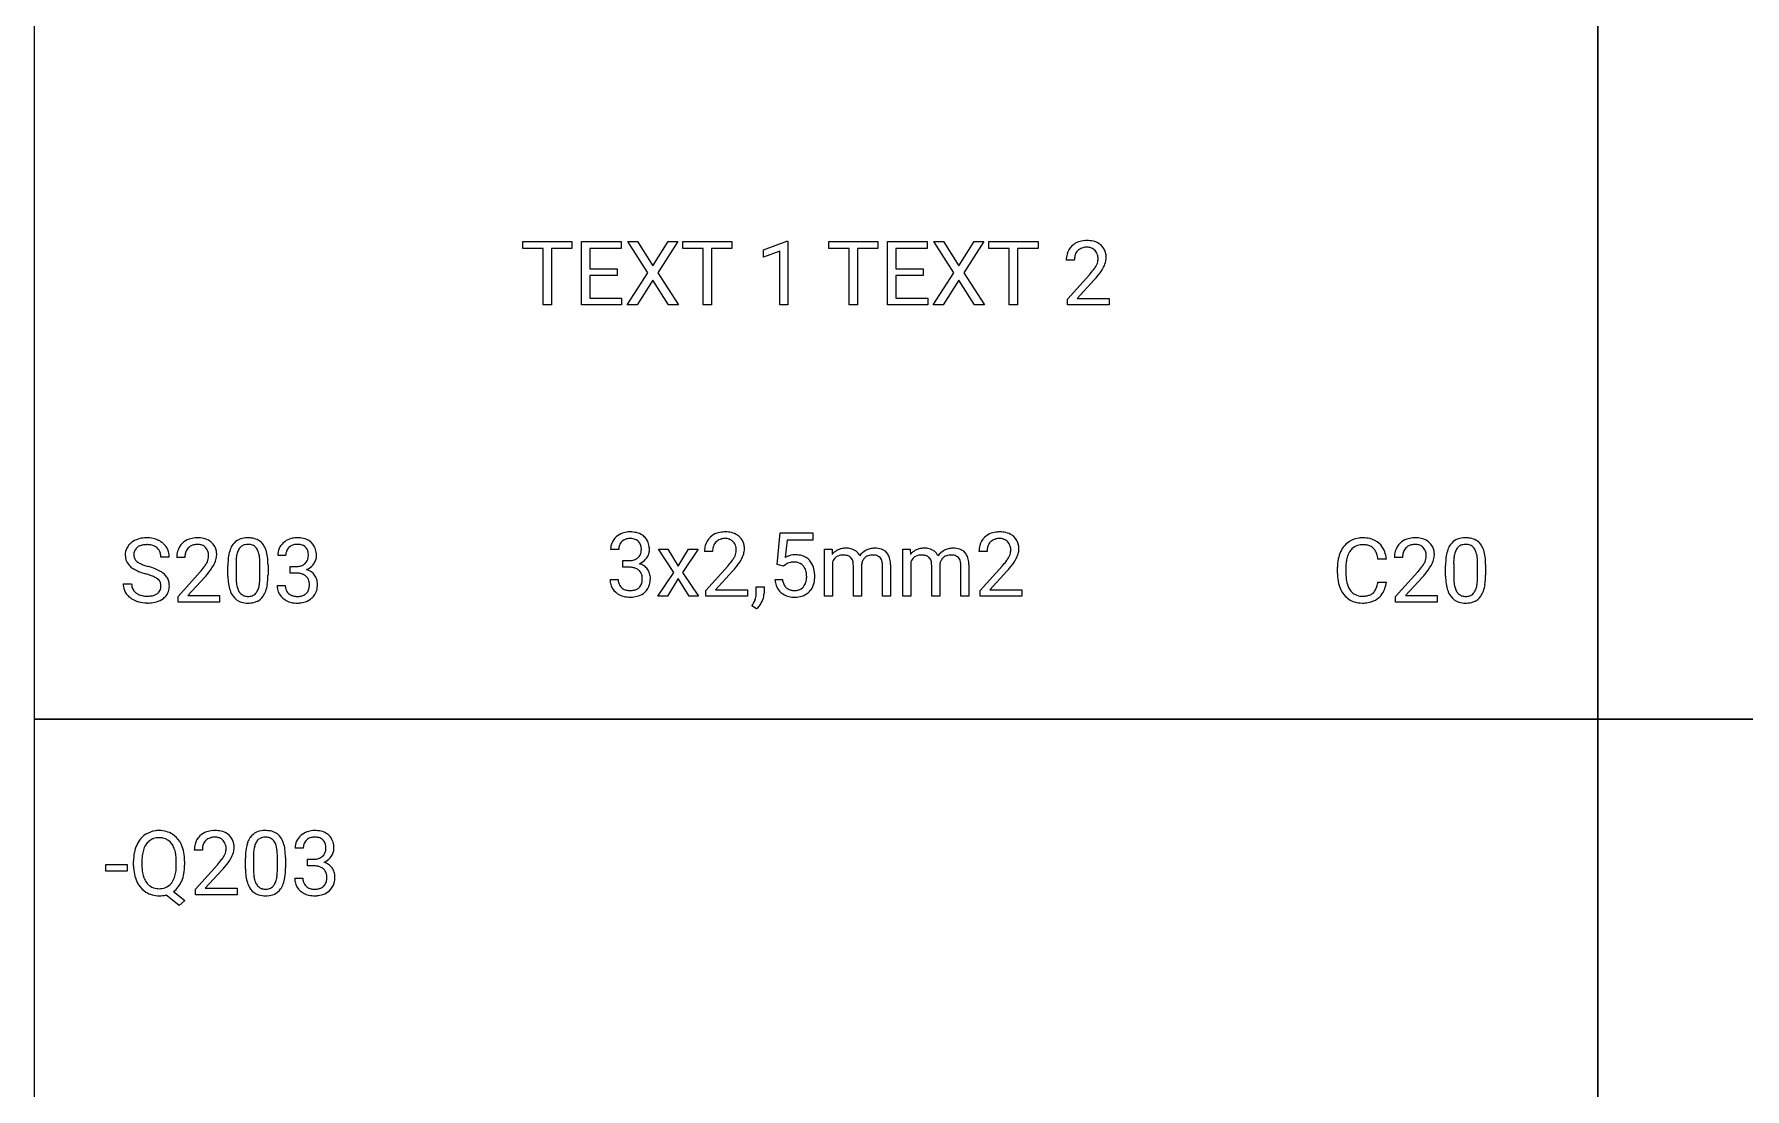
# Model space of a CAD drawing. Header units: metres. Extents: x 0 to 1062, y -1350 to 150.
# Drawn here: x 0 to 287.2, y -212.1 to -34.9 of the extents above; entities that cross this region are included whole.
import ezdxf

# ---------------------------------------------------------------- set-up
doc = ezdxf.new("R2010")
doc.units = ezdxf.units.M

msp = doc.modelspace()

# ---------------------------------------------------------------- linework, layer by layer
for p, q in [((0, 0), (0, -150)), ((262.5, -150), (262.5, 0)), ((262.5, 0), (262.5, -150)), ((82.03, -70.9), (82.03, -69.74)), ((82.03, -69.74), (90.27, -69.74)), ((85.45, -70.9), (82.03, -70.9)), ((85.45, -80.41), (85.45, -70.9)), ((90.27, -70.9), (86.85, -70.9)), ((86.85, -70.9), (86.85, -80.41)), ((90.27, -69.74), (90.27, -70.9)), ((91.86, -80.41), (91.86, -69.74)), ((91.86, -69.74), (98.56, -69.74)), ((98.56, -70.9), (93.26, -70.9)), ((93.26, -70.9), (93.26, -74.33)), ((98.56, -69.74), (98.56, -70.9)), ((103.02, -75.03), (99.64, -69.74)), ((99.64, -69.74), (101.29, -69.74)), ((101.29, -69.74), (103.86, -73.83)), ((103.86, -73.83), (106.42, -69.74)), ((108.07, -69.74), (104.7, -75.03)), ((106.42, -69.74), (108.07, -69.74)), ((108.91, -70.9), (108.91, -69.74)), ((108.91, -69.74), (117.15, -69.74)), ((112.33, -70.9), (108.91, -70.9)), ((112.33, -80.41), (112.33, -70.9)), ((117.15, -70.9), (113.73, -70.9)), ((113.73, -70.9), (113.73, -80.41)), ((117.15, -69.74), (117.15, -70.9)), ((122.46, -71.15), (126.34, -69.69)), ((122.46, -72.38), (122.46, -71.15)), ((125.19, -71.37), (122.46, -72.38)), ((125.19, -80.41), (125.19, -71.37)), ((126.34, -69.69), (126.55, -69.69)), ((126.55, -69.69), (126.55, -80.41)), ((133.41, -70.9), (133.41, -69.74)), ((133.41, -69.74), (141.66, -69.74)), ((136.83, -70.9), (133.41, -70.9)), ((136.83, -80.41), (136.83, -70.9)), ((141.66, -70.9), (138.23, -70.9)), ((138.23, -70.9), (138.23, -80.41)), ((141.66, -69.74), (141.66, -70.9)), ((143.24, -80.41), (143.24, -69.74)), ((143.24, -69.74), (149.95, -69.74)), ((149.95, -70.9), (144.65, -70.9)), ((144.65, -70.9), (144.65, -74.33)), ((149.95, -69.74), (149.95, -70.9)), ((154.41, -75.03), (151.03, -69.74)), ((151.03, -69.74), (152.68, -69.74)), ((152.68, -69.74), (155.25, -73.83)), ((155.25, -73.83), (157.8, -69.74)), ((159.46, -69.74), (156.09, -75.03)), ((157.8, -69.74), (159.46, -69.74)), ((160.29, -70.9), (160.29, -69.74)), ((160.29, -69.74), (168.54, -69.74)), ((163.71, -70.9), (160.29, -70.9)), ((163.71, -80.41), (163.71, -70.9)), ((168.54, -70.9), (165.11, -70.9)), ((165.11, -70.9), (165.11, -80.41)), ((168.54, -69.74), (168.54, -70.9)), ((93.26, -74.33), (97.88, -74.33)), ((97.88, -74.33), (97.88, -75.48)), ((144.65, -74.33), (149.27, -74.33)), ((149.27, -74.33), (149.27, -75.48)), ((174.64, -72.88), (173.28, -72.88)), ((97.88, -75.48), (93.26, -75.48)), ((93.26, -75.48), (93.26, -79.26)), ((99.56, -80.41), (103.02, -75.03)), ((103.86, -76.25), (101.22, -80.41)), ((106.48, -80.41), (103.86, -76.25)), ((104.7, -75.03), (108.15, -80.41)), ((149.27, -75.48), (144.65, -75.48)), ((144.65, -75.48), (144.65, -79.26)), ((150.95, -80.41), (154.41, -75.03)), ((155.25, -76.25), (152.61, -80.41)), ((157.87, -80.41), (155.25, -76.25)), ((156.09, -75.03), (159.54, -80.41)), ((173.49, -79.43), (177.18, -75.33)), ((177.97, -76.2), (175.12, -79.3)), ((86.85, -80.41), (85.45, -80.41)), ((98.63, -80.41), (91.86, -80.41)), ((93.26, -79.26), (98.63, -79.26)), ((98.63, -79.26), (98.63, -80.41)), ((101.22, -80.41), (99.56, -80.41)), ((108.15, -80.41), (106.48, -80.41)), ((113.73, -80.41), (112.33, -80.41)), ((126.55, -80.41), (125.19, -80.41)), ((138.23, -80.41), (136.83, -80.41)), ((150.02, -80.41), (143.24, -80.41)), ((144.65, -79.26), (150.02, -79.26)), ((150.02, -79.26), (150.02, -80.41)), ((152.61, -80.41), (150.95, -80.41)), ((159.54, -80.41), (157.87, -80.41)), ((165.11, -80.41), (163.71, -80.41)), ((173.49, -80.41), (173.49, -79.43)), ((180.47, -80.41), (173.49, -80.41)), ((175.12, -79.3), (180.47, -79.3)), ((180.47, -79.3), (180.47, -80.41)), ((124.73, -124), (125.27, -118.68)), ((125.27, -118.68), (130.74, -118.68)), ((126.42, -119.93), (126.1, -122.84)), ((130.74, -119.93), (126.42, -119.93)), ((130.74, -118.68), (130.74, -119.93)), ((22.67, -122.75), (21.26, -122.75)), ((25.3, -122.81), (23.94, -122.81)), ((42.24, -122.47), (40.89, -122.47)), ((98.14, -121.48), (96.78, -121.48)), ((98.85, -123.35), (99.87, -123.35)), ((98.85, -124.46), (98.85, -123.35)), ((107.4, -125.34), (104.8, -121.42)), ((104.8, -121.42), (106.37, -121.42)), ((106.37, -121.42), (108.11, -124.31)), ((108.11, -124.31), (109.86, -121.42)), ((111.45, -121.42), (108.85, -125.34)), ((109.86, -121.42), (111.45, -121.42)), ((113.89, -121.82), (112.54, -121.82)), ((132.66, -129.34), (132.66, -121.42)), ((132.66, -121.42), (133.95, -121.42)), ((133.95, -121.42), (133.98, -122.3)), ((145.81, -129.34), (145.81, -121.42)), ((145.81, -121.42), (147.09, -121.42)), ((147.09, -121.42), (147.13, -122.3)), ((159.98, -121.82), (158.62, -121.82)), ((227.02, -123.1), (225.6, -123.1)), ((229.73, -122.81), (228.38, -122.81)), ((24.15, -129.36), (27.84, -125.26)), ((28.64, -126.13), (25.78, -129.23)), ((32.52, -125.97), (32.52, -124.16)), ((33.88, -123.83), (33.88, -126)), ((37.9, -126.15), (37.9, -123.93)), ((39.26, -124.03), (39.26, -125.78)), ((42.96, -124.34), (43.98, -124.34)), ((42.96, -125.45), (42.96, -124.34)), ((43.98, -125.45), (42.96, -125.45)), ((99.87, -124.46), (98.85, -124.46)), ((104.72, -129.34), (107.4, -125.34)), ((108.85, -125.34), (111.53, -129.34)), ((112.74, -128.37), (116.43, -124.27)), ((117.23, -125.14), (114.38, -128.24)), ((125.82, -124.27), (124.73, -124)), ((126.17, -123.98), (125.82, -124.27)), ((134.02, -123.56), (134.02, -129.34)), ((137.53, -129.34), (137.53, -124.15)), ((138.9, -124.08), (138.9, -129.34)), ((142.42, -129.34), (142.42, -124.11)), ((143.77, -124.03), (143.77, -129.34)), ((147.17, -123.56), (147.17, -129.34)), ((150.68, -129.34), (150.68, -124.15)), ((152.04, -124.08), (152.04, -129.34)), ((155.57, -129.34), (155.57, -124.11)), ((156.92, -124.03), (156.92, -129.34)), ((158.83, -128.37), (162.52, -124.27)), ((163.32, -125.14), (160.46, -128.24)), ((218.81, -125.5), (218.81, -124.47)), ((220.22, -124.51), (220.22, -125.54)), ((228.58, -129.36), (232.28, -125.26)), ((233.07, -126.13), (230.22, -129.23)), ((236.96, -125.97), (236.96, -124.16)), ((238.32, -123.83), (238.32, -126)), ((242.34, -126.15), (242.34, -123.93)), ((243.69, -124.03), (243.69, -125.78)), ((14.95, -127.24), (16.36, -127.24)), ((25.78, -129.23), (31.13, -129.23)), ((31.13, -129.23), (31.13, -130.33)), ((40.79, -127.52), (42.16, -127.52)), ((96.69, -126.53), (98.05, -126.53)), ((108.13, -126.38), (106.3, -129.34)), ((109.96, -129.34), (108.13, -126.38)), ((112.74, -129.34), (112.74, -128.37)), ((114.38, -128.24), (119.73, -128.24)), ((119.73, -128.24), (119.73, -129.34)), ((121.21, -128.96), (121.21, -127.74)), ((121.21, -127.74), (122.53, -127.74)), ((122.53, -127.74), (122.53, -128.8)), ((124.35, -126.54), (125.63, -126.54)), ((158.83, -129.34), (158.83, -128.37)), ((160.46, -128.24), (165.81, -128.24)), ((165.81, -128.24), (165.81, -129.34)), ((225.6, -126.95), (227.02, -126.95)), ((230.22, -129.23), (235.57, -129.23)), ((235.57, -129.23), (235.57, -130.33)), ((24.15, -130.33), (24.15, -129.36)), ((31.13, -130.33), (24.15, -130.33)), ((106.3, -129.34), (104.72, -129.34)), ((111.53, -129.34), (109.96, -129.34)), ((119.73, -129.34), (112.74, -129.34)), ((121.26, -131.47), (120.49, -130.94)), ((134.02, -129.34), (132.66, -129.34)), ((138.9, -129.34), (137.53, -129.34)), ((143.77, -129.34), (142.42, -129.34)), ((147.17, -129.34), (145.81, -129.34)), ((152.04, -129.34), (150.68, -129.34)), ((156.92, -129.34), (155.57, -129.34)), ((165.81, -129.34), (158.83, -129.34)), ((228.58, -130.33), (228.58, -129.36)), ((235.57, -130.33), (228.58, -130.33)), ((0, -150), (262.5, -150)), ((262.5, -150), (0, -150)), ((0, -150), (0, -300)), ((262.5, -300), (262.5, -150)), ((262.5, -150), (662.5, -150)), ((662.5, -150), (262.5, -150)), ((262.5, -150), (262.5, -300)), ((28.23, -171.98), (26.87, -171.98)), ((45.18, -171.64), (43.82, -171.64)), ((12.01, -175.53), (12.01, -174.42)), ((12.01, -174.42), (15.59, -174.42)), ((15.59, -174.42), (15.59, -175.53)), ((16.68, -174.61), (16.68, -173.84)), ((18.08, -173.73), (18.08, -174.52)), ((23.86, -174.62), (23.86, -173.83)), ((25.26, -173.84), (25.26, -174.52)), ((27.08, -178.53), (30.77, -174.43)), ((35.46, -175.14), (35.46, -173.33)), ((36.81, -173), (36.81, -175.17)), ((40.83, -175.32), (40.83, -173.1)), ((42.19, -173.2), (42.19, -174.96)), ((45.89, -173.51), (46.91, -173.51)), ((45.89, -174.62), (45.89, -173.51)), ((46.91, -174.62), (45.89, -174.62)), ((15.59, -175.53), (12.01, -175.53)), ((31.57, -175.3), (28.71, -178.4)), ((43.73, -176.69), (45.09, -176.69)), ((24.34, -181.31), (22.09, -179.52)), ((23.39, -178.93), (25.3, -180.42)), ((25.3, -180.42), (24.34, -181.31)), ((27.08, -179.5), (27.08, -178.53)), ((34.07, -179.5), (27.08, -179.5)), ((28.71, -178.4), (34.07, -178.4)), ((34.07, -178.4), (34.07, -179.5))]:
    msp.add_line(p, q)
for centre, radius, start, end in [((176.26, -72.65), 2.96, 133.4629, 164.4994), ((176.36, -72.73), 3.09, 109.3993, 133.7311), ((176.52, -72.56), 1.84, 135.9423, 161.1924), ((176.45, -72.5), 1.75, 127.5802, 135.7627), ((176.64, -73.56), 3.96, 93.838, 109.2571), ((176.52, -72.62), 1.88, 103.7449, 127.1517), ((176.74, -73.51), 2.8, 89.4583, 103.8184), ((176.76, -74.76), 5.16, 89.9476, 94.2489), ((176.8, -74.11), 4.52, 77.3427, 90.4709), ((176.77, -73.17), 2.47, 85.2826, 90.0571), ((176.83, -72.64), 1.93, 68.7646, 85.6884), ((176.92, -72.36), 1.63, 43.1432, 68.4156), ((177.13, -72.67), 3.04, 56.0713, 77.4694), ((176.82, -72.47), 1.78, 14.3635, 43.5045), ((177.3, -72.39), 2.71, 47.9297, 55.6151), ((177.43, -72.27), 2.53, 9.7854, 48.2551), ((177.04, -72.85), 3.76, 164.6898, 180.4794), ((177.2, -72.8), 2.56, 161.2165, 176.3918), ((178.09, -72.88), 3.46, 175.9224, 180.0552), ((166.9, -66.17), 13.77, -41.6897, -37.1461), ((172.94, -70.75), 6.19, -37.1463, -31.3391), ((175.17, -72.13), 3.56, -30.9941, -28.2007), ((176.04, -72.58), 2.58, -28.5611, -7.5167), ((171.35, -69.63), 9.31, -40.6727, -30.0526), ((176.32, -72.6), 2.3, -0.4249, 14.3017), ((176.17, -72.61), 2.45, -7.2295, 0.0186), ((175.21, -71.87), 4.86, -29.9823, -16.869), ((177.03, -72.42), 2.95, -16.7689, -0.5227), ((176.6, -72.44), 3.38, -0.2347, 10.2587), ((167.16, -66.21), 14.72, -42.7398, -40.1353), ((17.9, -122.44), 2.63, 134.4983, 153.9113), ((18.34, -122.86), 3.24, 129.2258, 134.8483), ((18.46, -123.01), 3.44, 107.0797, 129.0888), ((18.79, -124.09), 4.56, 93.4374, 107.0831), ((18.9, -125.4), 5.88, 89.9563, 93.7926), ((18.93, -124.42), 4.9, 78.0399, 90.2891), ((19.12, -123.51), 3.97, 63.8577, 77.9436), ((19.34, -123.08), 3.49, 48.953, 64.0482), ((19.61, -122.75), 3.06, 32.2818, 48.739), ((26.92, -122.58), 2.96, 133.4629, 164.4994), ((27.02, -122.66), 3.09, 109.3993, 133.7311), ((27.3, -123.49), 3.96, 93.838, 109.2571), ((27.42, -124.69), 5.16, 89.9476, 94.2489), ((27.46, -124.04), 4.52, 77.3427, 90.4709), ((27.79, -122.6), 3.04, 56.0713, 77.4694), ((27.96, -122.31), 2.71, 47.9297, 55.6151), ((28.09, -122.19), 2.53, 9.7854, 48.2551), ((35.41, -122.12), 2.53, 113.9045, 144.8711), ((35.72, -122.89), 3.36, 94.2783, 113.4357), ((35.88, -124.3), 4.78, 89.919, 94.9543), ((35.91, -123.95), 4.43, 79.8808, 90.3219), ((36.19, -122.52), 2.97, 59.7342, 80.2344), ((36.4, -122.1), 2.51, 36.1874, 59.1551), ((43.66, -122.44), 2.78, 131.5241, 155.8625), ((43.9, -122.66), 3.1, 109.4923, 132.2591), ((44.08, -123.19), 3.67, 94.0186, 109.2749), ((44.17, -124.08), 4.56, 89.9538, 94.3439), ((44.21, -124.03), 4.51, 77.1833, 90.4936), ((44.55, -122.55), 2.99, 55.4019, 77.3239), ((44.73, -122.26), 2.65, 47.0236, 54.9155), ((44.81, -122.18), 2.53, 20.8442, 47.0924), ((99.63, -121.44), 2.85, 156.7254, 180.6895), ((99.55, -121.46), 2.78, 131.5241, 155.8625), ((99.8, -121.67), 3.1, 109.4923, 132.2591), ((99.78, -121.32), 1.62, 133.5328, 158.5491), ((99.86, -121.41), 1.74, 103.4748, 133.5694), ((99.97, -122.2), 3.67, 94.0186, 109.2749), ((100.04, -122.13), 2.49, 89.5225, 103.6892), ((100.06, -123.09), 4.56, 89.9538, 94.3439), ((100.1, -123.05), 4.51, 77.1833, 90.4936), ((100.07, -122.94), 3.29, 84.9801, 90.1027), ((100.21, -121.73), 2.07, 64.9824, 85.9768), ((100.48, -121.1), 1.39, 16.7478, 64.0965), ((100.45, -121.56), 2.99, 55.4019, 77.3239), ((100.62, -121.27), 2.65, 47.0236, 54.9155), ((100.7, -121.19), 2.53, 20.8442, 47.0924), ((100.02, -121.43), 3.26, 4.0223, 20.6137), ((115.52, -121.59), 2.96, 133.4629, 164.4994), ((115.62, -121.67), 3.09, 109.3993, 133.7311), ((115.78, -121.5), 1.84, 135.9423, 161.1924), ((115.7, -121.44), 1.75, 127.5802, 135.7627), ((115.9, -122.5), 3.96, 93.838, 109.2571), ((115.78, -121.56), 1.88, 103.7449, 127.1517), ((116, -122.44), 2.8, 89.4583, 103.8184), ((116.02, -123.7), 5.16, 89.9476, 94.2489), ((116.06, -123.05), 4.52, 77.3427, 90.4709), ((116.03, -122.11), 2.47, 85.2826, 90.0571), ((116.08, -121.57), 1.93, 68.7646, 85.6884), ((116.18, -121.3), 1.63, 43.1432, 68.4156), ((116.39, -121.61), 3.04, 56.0713, 77.4694), ((116.08, -121.41), 1.78, 14.3635, 43.5045), ((116.56, -121.32), 2.71, 47.9297, 55.6151), ((116.69, -121.2), 2.53, 9.7854, 48.2551), ((161.6, -121.59), 2.96, 133.4629, 164.4994), ((161.7, -121.67), 3.09, 109.3993, 133.7311), ((161.86, -121.5), 1.84, 135.9423, 161.1924), ((161.79, -121.44), 1.75, 127.5802, 135.7627), ((161.98, -122.5), 3.96, 93.838, 109.2571), ((161.86, -121.56), 1.88, 103.7449, 127.1517), ((162.08, -122.44), 2.8, 89.4583, 103.8184), ((162.1, -123.7), 5.16, 89.9476, 94.2489), ((162.14, -123.05), 4.52, 77.3427, 90.4709), ((162.11, -122.11), 2.47, 85.2826, 90.0571), ((162.17, -121.57), 1.93, 68.7646, 85.6884), ((162.27, -121.3), 1.63, 43.1432, 68.4156), ((162.47, -121.61), 3.04, 56.0713, 77.4694), ((162.16, -121.41), 1.78, 14.3635, 43.5045), ((162.64, -121.32), 2.71, 47.9297, 55.6151), ((162.77, -121.2), 2.53, 9.7854, 48.2551), ((222.83, -123.33), 3.77, 121.7667, 139.0646), ((222.94, -123.54), 4.01, 96.6493, 121.5873), ((223.09, -124.52), 4.99, 89.9018, 97.0512), ((223.14, -124.46), 4.93, 76.6395, 90.4587), ((223.5, -123.01), 3.44, 47.4839, 76.8845), ((223.45, -123.03), 3.49, 24.154, 47.158), ((231.36, -122.58), 2.96, 133.4629, 164.4994), ((231.46, -122.66), 3.09, 109.3993, 133.7311), ((231.74, -123.49), 3.96, 93.838, 109.2571), ((231.86, -124.69), 5.16, 89.9476, 94.2489), ((231.9, -124.04), 4.52, 77.3427, 90.4709), ((232.23, -122.6), 3.04, 56.0713, 77.4694), ((232.4, -122.31), 2.71, 47.9297, 55.6151), ((232.53, -122.19), 2.53, 9.7854, 48.2551), ((239.84, -122.12), 2.53, 113.9045, 144.8711), ((240.16, -122.89), 3.36, 94.2783, 113.4357), ((240.32, -124.3), 4.78, 89.919, 94.9543), ((240.35, -123.95), 4.43, 79.8808, 90.3219), ((240.62, -122.52), 2.97, 59.7342, 80.2344), ((240.84, -122.1), 2.51, 36.1874, 59.1551), ((17.89, -122.4), 2.61, 154.6149, 180.7042), ((17.8, -122.46), 2.51, 179.3743, 203.3637), ((17.8, -122.41), 2.54, -155.7992, -131.9621), ((18.65, -122.4), 1.95, 168.9033, 180.2772), ((18.02, -122.42), 1.32, 179.3637, 220.2148), ((18.18, -122.3), 1.46, 127.4939, 169.2564), ((18.35, -122.16), 1.74, -140.1148, -128.9012), ((18.42, -122.59), 1.85, 113.1895, 127.9561), ((18.65, -123.13), 2.43, 100.8318, 113.111), ((18.88, -124.38), 3.7, 89.5629, 100.7169), ((18.91, -124.85), 4.18, 86.3129, 90.0517), ((19.01, -123.71), 3.03, 72.8628, 86.7842), ((19.32, -122.73), 2, 48.5279, 73.0391), ((19.46, -122.56), 1.78, 15.3825, 48.2092), ((18.83, -122.73), 2.43, -0.5529, 15.3362), ((19.68, -122.73), 3, -0.3493, 32.613), ((27.7, -122.78), 3.76, 164.6898, 180.4794), ((27.86, -122.72), 2.56, 161.2165, 176.3918), ((28.75, -122.81), 3.46, 175.9224, 180.0552), ((27.18, -122.49), 1.84, 135.9423, 161.1924), ((27.11, -122.43), 1.75, 127.5802, 135.7627), ((27.18, -122.55), 1.88, 103.7449, 127.1517), ((27.4, -123.43), 2.8, 89.4583, 103.8184), ((27.43, -123.1), 2.47, 85.2826, 90.0571), ((27.49, -122.56), 1.93, 68.7646, 85.6884), ((27.59, -122.28), 1.63, 43.1432, 68.4156), ((27.48, -122.4), 1.78, 14.3635, 43.5045), ((26.7, -122.51), 2.58, -28.5611, -7.5167), ((26.98, -122.52), 2.3, -0.4249, 14.3017), ((26.83, -122.54), 2.45, -7.2295, 0.0186), ((25.87, -121.79), 4.86, -29.9823, -16.869), ((27.69, -122.35), 2.95, -16.7689, -0.5227), ((27.26, -122.36), 3.38, -0.2347, 10.2587), ((42.62, -124.08), 10.1, 171.3605, 180.4314), ((38.31, -123.43), 5.73, 160.3049, 171.3303), ((36.23, -122.68), 3.53, 145.1146, 160.3691), ((42.67, -123.87), 8.79, 173.626, 179.7295), ((39.05, -123.46), 5.15, 165.0175, 173.7342), ((36.77, -122.82), 2.78, 149.6234, 165.4259), ((35.74, -122.23), 1.59, 125.8471, 149.3151), ((35.73, -122.25), 1.6, 101.6851, 125.0627), ((35.87, -122.91), 2.28, 89.6223, 101.9167), ((35.89, -123.16), 2.52, 84.3403, 90.0926), ((35.98, -122.45), 1.81, 63.4356, 85.0199), ((36.07, -122.22), 1.57, 30.7009, 62.4934), ((35.23, -122.72), 2.54, 16.4173, 30.7965), ((33.16, -123.35), 4.71, 7.0754, 16.6026), ((28.99, -123.87), 8.91, -0.3813, 7.0913), ((35.53, -122.69), 3.56, 17.6061, 35.6109), ((33.08, -123.51), 6.14, 7.5233, 17.9382), ((28.97, -124.07), 10.28, 0.2523, 7.6309), ((43.74, -122.43), 2.85, 156.7254, 180.6895), ((44.68, -122.46), 2.43, 175.3005, 180.056), ((44.16, -122.41), 1.91, 158.8914, 175.6954), ((43.89, -122.31), 1.62, 133.5328, 158.5491), ((43.97, -122.4), 1.74, 103.4748, 133.5694), ((44.15, -123.12), 2.49, 89.5225, 103.6892), ((44.18, -123.93), 3.29, 84.9801, 90.1027), ((44.32, -122.71), 2.07, 64.9824, 85.9768), ((44.59, -122.09), 1.39, 16.7478, 64.0965), ((44.43, -122.64), 1.6, -48.425, -9.5404), ((43.43, -122.46), 2.61, -1.0476, 17.2451), ((43.84, -122.52), 2.19, -10.1534, 0.2425), ((44.78, -122.37), 2.64, -35.1102, -18.9028), ((44.12, -122.42), 3.26, 4.0223, 20.6137), ((45.25, -122.54), 2.15, -18.6386, -0.0375), ((43.05, -122.53), 4.35, -0.0603, 4.499), ((100.57, -121.47), 2.43, 175.3005, 180.056), ((100.05, -121.42), 1.91, 158.8914, 175.6954), ((99.85, -120.31), 3.04, -89.5828, -76.9872), ((100.09, -121.32), 2, -77.1573, -56.3541), ((100.23, -121.55), 1.73, -55.8505, -48.2326), ((100.32, -121.65), 1.6, -48.425, -9.5404), ((99.33, -121.47), 2.61, -1.0476, 17.2451), ((99.74, -121.53), 2.19, -10.1534, 0.2425), ((100.65, -121.39), 2.65, -60.0327, -34.5866), ((100.68, -121.38), 2.64, -35.1102, -18.9028), ((101.14, -121.55), 2.15, -18.6386, -0.0375), ((98.94, -121.55), 4.35, -0.0603, 4.499), ((116.3, -121.79), 3.76, 164.6898, 180.4794), ((117.35, -121.82), 3.46, 175.9224, 180.0552), ((116.46, -121.73), 2.56, 161.2165, 176.3918), ((106.15, -115.11), 13.77, -41.6897, -37.1461), ((112.19, -119.69), 6.19, -37.1463, -31.3391), ((114.43, -121.07), 3.56, -30.9941, -28.2007), ((115.3, -121.52), 2.58, -28.5611, -7.5167), ((110.61, -118.57), 9.31, -40.6727, -30.0526), ((115.58, -121.53), 2.3, -0.4249, 14.3017), ((115.43, -121.55), 2.45, -7.2295, 0.0186), ((114.47, -120.8), 4.86, -29.9823, -16.869), ((116.29, -121.36), 2.95, -16.7689, -0.5227), ((115.86, -121.38), 3.38, -0.2347, 10.2587), ((127.78, -125.7), 3.32, 96.5934, 120.3494), ((127.87, -126.37), 3.99, 89.9156, 96.8935), ((127.91, -125.95), 3.57, 74.1679, 90.5368), ((128.13, -125.16), 2.75, 41.3103, 73.9507), ((127.81, -125.44), 3.17, 17.7378, 41.4122), ((136.13, -124.09), 2.8, 100.3147, 140.1566), ((136, -124.4), 2.15, 145.15, 156.9011), ((135.61, -124.13), 1.68, 103.2507, 145.2633), ((135.82, -124.92), 2.5, 89.4977, 103.6889), ((136.32, -124.97), 3.7, 89.7492, 100.6868), ((135.88, -124.77), 2.35, 73.6234, 90.9303), ((136.36, -124.71), 3.44, 77.6386, 90.4719), ((136.15, -123.82), 1.36, 48.5718, 73.4638), ((136.15, -123.78), 1.34, 16.9411, 47.2709), ((136.64, -123.51), 2.2, 52.0491, 78.0346), ((135.09, -124.11), 2.44, -1.0348, 16.955), ((136.65, -123.43), 2.14, 24.4324, 50.9273), ((141.06, -124.26), 3, 118.576, 145.1954), ((140.88, -124.24), 1.98, 154.8037, 169.9564), ((140.6, -124.12), 1.68, 132.0197, 154.5908), ((140.61, -124.12), 1.69, 104.1018, 132.2478), ((140.92, -123.97), 2.68, 102.9387, 118.8207), ((140.71, -124.55), 2.13, 89.609, 104.0282), ((141.1, -124.8), 3.52, 89.6091, 102.8285), ((140.75, -125.45), 3.03, 80.5344, 90.4335), ((141.19, -124.72), 3.45, 71.7698, 91.0655), ((140.96, -124.2), 1.76, 66.4323, 80.6559), ((141.23, -123.6), 1.1, 43.25, 66.571), ((141.12, -123.68), 1.24, 25.3306, 42.396), ((140.69, -123.88), 1.71, 11.4675, 25.2189), ((141.63, -123.36), 2.02, 30.0284, 71.7493), ((141.05, -123.68), 2.68, 12.5337, 29.6219), ((139.33, -124.06), 4.44, 0.3768, 12.5853), ((149.28, -124.09), 2.8, 100.3147, 140.1566), ((149.15, -124.4), 2.15, 145.15, 156.9011), ((148.76, -124.13), 1.68, 103.2507, 145.2633), ((148.97, -124.92), 2.5, 89.4977, 103.6889), ((149.46, -124.97), 3.7, 89.7492, 100.6868), ((149.03, -124.77), 2.35, 73.6234, 90.9303), ((149.51, -124.71), 3.44, 77.6386, 90.4719), ((149.3, -123.82), 1.36, 48.5718, 73.4638), ((149.3, -123.78), 1.34, 16.9411, 47.2709), ((149.79, -123.51), 2.2, 52.0491, 78.0346), ((148.24, -124.11), 2.44, -1.0348, 16.955), ((149.79, -123.43), 2.14, 24.4324, 50.9273), ((154.21, -124.26), 3, 118.576, 145.1954), ((154.02, -124.24), 1.98, 154.8037, 169.9564), ((153.75, -124.12), 1.68, 132.0197, 154.5908), ((153.76, -124.12), 1.69, 104.1018, 132.2478), ((154.06, -123.97), 2.68, 102.9387, 118.8207), ((153.86, -124.55), 2.13, 89.609, 104.0282), ((154.25, -124.8), 3.52, 89.6091, 102.8285), ((153.9, -125.45), 3.03, 80.5344, 90.4335), ((154.33, -124.72), 3.45, 71.7698, 91.0655), ((154.11, -124.2), 1.76, 66.4323, 80.6559), ((154.37, -123.6), 1.1, 43.25, 66.571), ((154.26, -123.68), 1.24, 25.3306, 42.396), ((153.84, -123.88), 1.71, 11.4675, 25.2189), ((154.78, -123.36), 2.02, 30.0284, 71.7493), ((154.19, -123.68), 2.68, 12.5337, 29.6219), ((152.48, -124.06), 4.44, 0.3768, 12.5853), ((162.38, -121.79), 3.76, 164.6898, 180.4794), ((162.54, -121.73), 2.56, 161.2165, 176.3918), ((163.43, -121.82), 3.46, 175.9224, 180.0552), ((152.24, -115.11), 13.77, -41.6897, -37.1461), ((158.28, -119.69), 6.19, -37.1463, -31.3391), ((160.51, -121.07), 3.56, -30.9941, -28.2007), ((161.38, -121.52), 2.58, -28.5611, -7.5167), ((156.69, -118.57), 9.31, -40.6727, -30.0526), ((161.66, -121.53), 2.3, -0.4249, 14.3017), ((161.51, -121.55), 2.45, -7.2295, 0.0186), ((160.55, -120.8), 4.86, -29.9823, -16.869), ((162.37, -121.36), 2.95, -16.7689, -0.5227), ((161.94, -121.38), 3.38, -0.2347, 10.2587), ((225.82, -124.43), 7.01, 168.8306, 180.3136), ((224.18, -124.12), 5.34, 155.0047, 168.7728), ((223.24, -123.67), 4.3, 139.314, 155.1464), ((227.34, -124.47), 7.12, 171.6853, 180.2985), ((224.93, -124.12), 4.68, 160.3481, 171.7377), ((223.55, -123.62), 3.22, 142.8957, 160.4662), ((223.16, -123.34), 2.74, 134.5514, 142.5571), ((222.91, -123.08), 2.38, 108.188, 134.6933), ((223.07, -123.62), 2.94, 89.3931, 107.7585), ((223.1, -124.57), 3.89, 86.1178, 90.0533), ((223.2, -123.54), 2.85, 72.0488, 86.5864), ((223.47, -122.7), 1.97, 47.285, 72.1221), ((223.45, -122.68), 1.97, 30.7096, 46.5795), ((222.67, -123.15), 2.88, 18.3444, 30.674), ((220.87, -123.74), 4.78, 7.7032, 18.2643), ((222.56, -123.42), 4.46, 9.4399, 24.0598), ((221.32, -123.66), 5.73, 5.6881, 9.8085), ((232.14, -122.78), 3.76, 164.6898, 180.4794), ((233.19, -122.81), 3.46, 175.9224, 180.0552), ((232.3, -122.72), 2.56, 161.2165, 176.3918), ((231.62, -122.49), 1.84, 135.9423, 161.1924), ((231.54, -122.43), 1.75, 127.5802, 135.7627), ((231.62, -122.55), 1.88, 103.7449, 127.1517), ((231.84, -123.43), 2.8, 89.4583, 103.8184), ((231.87, -123.1), 2.47, 85.2826, 90.0571), ((231.93, -122.56), 1.93, 68.7646, 85.6884), ((232.02, -122.28), 1.63, 43.1432, 68.4156), ((231.92, -122.4), 1.78, 14.3635, 43.5045), ((231.14, -122.51), 2.58, -28.5611, -7.5167), ((231.42, -122.52), 2.3, -0.4249, 14.3017), ((231.27, -122.54), 2.45, -7.2295, 0.0186), ((230.31, -121.79), 4.86, -29.9823, -16.869), ((232.13, -122.35), 2.95, -16.7689, -0.5227), ((231.7, -122.36), 3.38, -0.2347, 10.2587), ((247.06, -124.08), 10.1, 171.3605, 180.4314), ((242.75, -123.43), 5.73, 160.3049, 171.3303), ((240.67, -122.68), 3.53, 145.1146, 160.3691), ((247.1, -123.87), 8.79, 173.626, 179.7295), ((243.49, -123.46), 5.15, 165.0175, 173.7342), ((241.21, -122.82), 2.78, 149.6234, 165.4259), ((240.18, -122.23), 1.59, 125.8471, 149.3151), ((240.16, -122.25), 1.6, 101.6851, 125.0627), ((240.31, -122.91), 2.28, 89.6223, 101.9167), ((240.33, -123.16), 2.52, 84.3403, 90.0926), ((240.42, -122.45), 1.81, 63.4356, 85.0199), ((240.51, -122.22), 1.57, 30.7009, 62.4934), ((239.67, -122.72), 2.54, 16.4173, 30.7965), ((237.6, -123.35), 4.71, 7.0754, 16.6026), ((233.43, -123.87), 8.91, -0.3813, 7.0913), ((239.97, -122.69), 3.56, 17.6061, 35.6109), ((237.52, -123.51), 6.14, 7.5233, 17.9382), ((233.41, -124.07), 10.28, 0.2523, 7.6309), ((18.66, -121.48), 3.81, -132.1206, -120.6714), ((19.95, -119.32), 6.32, -120.7747, -112.6121), ((19.01, -121.28), 2.84, -128.2105, -115.7328), ((21.66, -115.21), 10.77, -112.5996, -105.7365), ((20.37, -118.57), 5.87, -116.1895, -109.7889), ((21.92, -114.33), 10.38, -109.8885, -105.513), ((15.12, -138.24), 13.17, 70.3076, 74.0312), ((15.9, -136.08), 12.19, 68.7232, 74.593), ((17.22, -132.41), 6.97, 64.7273, 70.4191), ((18.95, -128.8), 2.97, 53.2108, 65.2985), ((18.11, -130.47), 6.15, 59.6526, 68.9169), ((19.3, -128.41), 3.78, 47.0674, 59.4501), ((20.04, -127.61), 2.68, 31.4338, 47.013), ((20.26, -127.45), 2.42, 14.177, 30.9944), ((17.56, -116.1), 13.77, -41.6897, -37.1461), ((23.6, -120.68), 6.19, -37.1463, -31.3391), ((17.82, -116.14), 14.72, -42.7398, -40.1353), ((25.83, -122.06), 3.56, -30.9941, -28.2007), ((22.01, -119.56), 9.31, -40.6727, -30.0526), ((42.45, -125.89), 9.93, -179.5379, -172.0299), ((42.65, -126.05), 8.77, 179.6245, 187.282), ((28.86, -126.07), 9.04, -6.5767, -0.5013), ((28.9, -125.86), 10.35, -8.5335, 0.4264), ((43.96, -121.3), 3.04, -89.5828, -76.9872), ((43.95, -129.26), 3.81, 80.1228, 89.5476), ((44.17, -128), 2.53, 67.7818, 80.1624), ((44.2, -122.31), 2, -77.1573, -56.3541), ((44.44, -127.33), 1.81, 49.2602, 67.8329), ((44.33, -122.54), 1.73, -55.8505, -48.2326), ((44.58, -127.16), 1.59, 14.7964, 48.8337), ((44.54, -122.03), 3.06, -67.545, -59.8681), ((44.84, -127.71), 2.98, 56.2745, 72.9348), ((44.76, -122.38), 2.65, -60.0327, -34.5866), ((45.16, -127.21), 2.39, 36.7001, 55.9859), ((45.21, -127.17), 2.32, 16.751, 36.6134), ((99.84, -128.27), 3.81, 80.1228, 89.5476), ((100.06, -127.01), 2.53, 67.7818, 80.1624), ((100.34, -126.35), 1.81, 49.2602, 67.8329), ((100.47, -126.17), 1.59, 14.7964, 48.8337), ((100.44, -121.04), 3.06, -67.545, -59.8681), ((100.74, -126.72), 2.98, 56.2745, 72.9348), ((99.73, -126.37), 2.37, -0.6035, 14.9827), ((101.05, -126.22), 2.39, 36.7001, 55.9859), ((101.1, -126.18), 2.32, 16.751, 36.6134), ((100.51, -126.34), 2.94, -0.5437, 16.4445), ((106.42, -115.15), 14.72, -42.7398, -40.1353), ((127.16, -125.27), 1.62, 112.8903, 127.3219), ((127.35, -125.73), 2.12, 100.7451, 112.8151), ((127.54, -126.78), 3.19, 89.5776, 100.6312), ((127.58, -126.1), 2.51, 79.6849, 90.2352), ((127.7, -125.5), 1.89, 41.5762, 80.1308), ((127.56, -125.64), 2.1, 34.5375, 41.9472), ((127.41, -125.72), 2.26, 12.9794, 34.1925), ((126.45, -126.06), 3.24, -16.3392, -3.1048), ((126.51, -125.93), 3.18, -0.4468, 13.0284), ((125.28, -125.96), 4.42, -3.5369, 0.0475), ((126.66, -125.81), 4.38, 3.47, 17.7593), ((126.2, -125.99), 4.86, -13.0447, 0.4896), ((125.23, -125.94), 5.82, -0.0495, 3.888), ((141.34, -124.34), 2.46, 169.6382, 174.0077), ((139.62, -124.09), 2.8, -0.5371, 11.3469), ((154.49, -124.34), 2.46, 169.6382, 174.0077), ((152.77, -124.09), 2.8, -0.5371, 11.3469), ((152.5, -115.15), 14.72, -42.7398, -40.1353), ((227.21, -125.5), 8.4, 179.9536, 183.7306), ((225.17, -125.68), 6.35, -176.6658, -162.9979), ((226.84, -125.59), 6.62, 179.6182, 190.0797), ((221.99, -116.1), 13.77, -41.6897, -37.1461), ((228.04, -120.68), 6.19, -37.1463, -31.3391), ((222.26, -116.14), 14.72, -42.7398, -40.1353), ((230.27, -122.06), 3.56, -30.9941, -28.2007), ((226.45, -119.56), 9.31, -40.6727, -30.0526), ((246.89, -125.89), 9.93, -179.5379, -172.0299), ((247.09, -126.05), 8.77, 179.6245, 187.282), ((233.3, -126.07), 9.04, -6.5767, -0.5013), ((233.34, -125.86), 10.35, -8.5335, 0.4264), ((18.06, -127.25), 3.12, 179.9042, 188.2506), ((17.72, -127.3), 2.77, -171.8023, -144.5837), ((18, -127.11), 3.11, -144.6855, -127.937), ((18.49, -127.26), 2.13, 179.4162, 197.6842), ((18.12, -127.37), 1.74, -161.8862, -135.7528), ((18.31, -127.18), 2.01, -135.9078, -128.0254), ((18.58, -126.82), 2.46, -127.6986, -105.7832), ((18.88, -125.77), 3.55, -105.9356, -93.1072), ((19.28, -126.69), 2.62, -79.888, -67.9565), ((19.57, -127.4), 1.85, -67.9159, -52.8879), ((19.81, -127.69), 1.48, -53.321, -26.0203), ((19.91, -127.5), 1.36, 17.3592, 52.6281), ((19.76, -127.69), 1.52, -25.25, -5.2211), ((19.51, -127.62), 1.77, -0.6321, 16.9793), ((19.36, -127.64), 1.92, -5.6341, 0.0704), ((20.28, -127.74), 2.41, -45.1485, -19.0584), ((19.94, -127.65), 2.75, -18.5069, 0.5515), ((19.64, -127.6), 3.05, -0.403, 14.0069), ((38.7, -126.42), 6.13, -172.1182, -161.7654), ((36.43, -127.19), 3.74, -162.0305, -144.7377), ((38.7, -126.56), 4.79, -172.7199, -163.1688), ((36.71, -127.17), 2.71, -163.3154, -149.3269), ((35.88, -127.66), 1.74, -149.3512, -127.0543), ((35.76, -127.79), 1.56, -126.4303, -106.4901), ((36.07, -127.83), 1.52, -70.4139, -40.6172), ((35.86, -127.64), 1.81, -40.7966, -31.9756), ((35.07, -127.2), 2.71, -31.1132, -14.8036), ((32.69, -126.52), 5.19, -15.2599, -6.4575), ((35.49, -127.29), 3.59, -34.534, -19.3947), ((33.34, -126.52), 5.87, -19.4648, -8.5613), ((44.09, -127.53), 3.3, 179.7619, 190.8396), ((43.42, -127.67), 2.61, -169.3312, -130.1365), ((44.26, -127.54), 2.11, 179.4882, 195.5731), ((43.8, -127.66), 1.63, -164.2311, -132.3002), ((43.92, -127.54), 1.8, -132.487, -108.5724), ((44.41, -127.42), 1.93, -77.0037, -62.3965), ((44.57, -127.74), 1.58, -62.2119, -45.4862), ((44.54, -127.71), 1.62, -45.1232, -18.8574), ((43.85, -127.48), 2.35, -18.8839, -3.539), ((43.83, -127.36), 2.37, -0.6035, 14.9827), ((42.95, -127.39), 3.25, -4.0548, 0.0584), ((44.82, -127.61), 2.71, -48.3599, -15.8296), ((44, -127.39), 3.56, -15.6572, 0.5353), ((44.62, -127.33), 2.94, -0.5437, 16.4445), ((99.99, -126.54), 3.3, 179.7619, 190.8396), ((99.31, -126.68), 2.61, -169.3312, -130.1365), ((99.73, -126.22), 3.23, -130.5569, -102.6389), ((100.16, -126.55), 2.11, 179.4882, 195.5731), ((99.7, -126.67), 1.63, -164.2311, -132.3002), ((99.81, -126.55), 1.8, -132.487, -108.5724), ((100, -126), 2.38, -108.5063, -93.6627), ((100.07, -125.26), 3.13, -94.0728, -89.9494), ((100.1, -125.48), 2.9, -90.5457, -77.1922), ((100.31, -126.43), 1.93, -77.0037, -62.3965), ((100.47, -126.75), 1.58, -62.2119, -45.4862), ((100.43, -126.33), 3.12, -71.1977, -48.084), ((100.43, -126.72), 1.62, -45.1232, -18.8574), ((99.74, -126.49), 2.35, -18.8839, -3.539), ((98.85, -126.4), 3.25, -4.0548, 0.0584), ((100.71, -126.62), 2.71, -48.3599, -15.8296), ((99.89, -126.4), 3.56, -15.6572, 0.5353), ((118.02, -128.87), 3.19, -20.1548, -1.7403), ((119.34, -128.79), 3.2, -20.5761, -0.2519), ((128.73, -126.15), 4.39, -174.9109, -170.4845), ((127.8, -126.33), 3.45, -170.8583, -155.2291), ((127.23, -126.58), 2.83, -155.017, -131.1714), ((127.37, -126.4), 3.05, -131.0741, -102.986), ((128.55, -126.16), 2.94, -172.7156, -160.2165), ((127.59, -126.52), 1.92, -160.4037, -139.6121), ((127.37, -126.68), 1.65, -139.0852, -131.4217), ((127.44, -126.6), 1.75, -131.2758, -108.1216), ((127.61, -126.08), 2.3, -108.0685, -93.6128), ((127.67, -125.4), 2.99, -93.9966, -89.9522), ((127.7, -126.16), 2.22, -90.5796, -73.5789), ((127.83, -126.65), 1.71, -73.275, -39.3994), ((128.11, -126.61), 2.82, -69.439, -43.1582), ((127.49, -126.37), 2.15, -39.3705, -16.1409), ((128, -126.51), 2.97, -43.1841, -35.3691), ((127.73, -126.35), 3.29, -34.9299, -12.9398), ((223.44, -126.21), 4.55, -163.0662, -140.2573), ((222.76, -126.81), 3.65, -140.6775, -107.6143), ((224.42, -126.04), 4.16, -170.1907, -152.3426), ((223.61, -126.42), 3.26, -151.7537, -144.7791), ((222.97, -126.9), 2.47, -145.3023, -124.6662), ((222.86, -127.02), 2.3, -123.9109, -96.8662), ((223.28, -126.74), 2.56, -78.7593, -65.7681), ((223.54, -127.33), 1.92, -65.6704, -49.9303), ((223.55, -127.39), 1.86, -49.001, -28.765), ((222.5, -126.8), 3.06, -29.0168, -16.9362), ((220.52, -126.19), 5.14, -17.0455, -8.4914), ((223.37, -126.89), 3.59, -41.1069, -19.7868), ((222.02, -126.4), 5.03, -19.8225, -6.2187), ((243.13, -126.42), 6.13, -172.1182, -161.7654), ((240.87, -127.19), 3.74, -162.0305, -144.7377), ((243.14, -126.56), 4.79, -172.7199, -163.1688), ((241.15, -127.17), 2.71, -163.3154, -149.3269), ((240.32, -127.66), 1.74, -149.3512, -127.0543), ((240.2, -127.79), 1.56, -126.4303, -106.4901), ((240.51, -127.83), 1.52, -70.4139, -40.6172), ((240.3, -127.64), 1.81, -40.7966, -31.9756), ((239.51, -127.2), 2.71, -31.1132, -14.8036), ((237.13, -126.52), 5.19, -15.2599, -6.4575), ((239.92, -127.29), 3.59, -34.534, -19.3947), ((237.78, -126.52), 5.87, -19.4648, -8.5613), ((18.5, -126.45), 3.93, -127.772, -113.4577), ((18.89, -125.63), 4.84, -113.867, -107.7182), ((18.95, -125.36), 5.11, -107.5102, -89.6988), ((18.98, -124.61), 4.72, -93.4903, -89.9565), ((19.01, -125.14), 4.19, -90.442, -79.9751), ((18.99, -123.67), 6.81, -90.0428, -86.571), ((19.12, -125.36), 5.11, -86.9519, -74.3305), ((19.57, -126.91), 3.5, -74.5051, -52.7919), ((19.9, -127.38), 2.92, -52.4431, -44.8333), ((35.48, -127.83), 2.59, -144.2752, -106.3989), ((35.85, -126.57), 3.91, -106.4234, -89.2619), ((35.88, -127.34), 2.03, -106.2029, -89.4379), ((35.93, -127.37), 2, -90.795, -70.9613), ((35.91, -125.8), 4.68, -90.0819, -84.9622), ((36.07, -127.16), 3.31, -85.6337, -66.2168), ((36.36, -127.88), 2.54, -65.6916, -34.7171), ((43.84, -127.21), 3.23, -130.5569, -102.6389), ((44.14, -125.93), 4.55, -102.8748, -89.5849), ((44.1, -126.98), 2.38, -108.5063, -93.6627), ((44.17, -126.25), 3.13, -94.0728, -89.9494), ((44.2, -126.47), 2.9, -90.5457, -77.1922), ((44.18, -125.48), 5, -90.0477, -85.8398), ((44.28, -126.56), 3.91, -86.2036, -71.3288), ((44.53, -127.31), 3.12, -71.1977, -48.084), ((100.04, -124.94), 4.55, -102.8748, -89.5849), ((100.07, -124.49), 5, -90.0477, -85.8398), ((100.18, -125.57), 3.91, -86.2036, -71.3288), ((117.23, -128.56), 4.04, -36.1356, -20.3888), ((119.29, -129.06), 3.11, -50.7115, -37.3395), ((118.64, -128.57), 3.92, -37.2714, -25.8294), ((118.68, -128.56), 3.89, -26.176, -20.2469), ((127.65, -125.29), 4.2, -103.1557, -89.5859), ((127.68, -124.54), 4.95, -90.0602, -85.5664), ((127.81, -125.79), 3.7, -86.0508, -69.6335), ((222.93, -126.15), 4.33, -107.0629, -89.468), ((222.97, -126.33), 3, -97.4046, -89.8797), ((223.01, -125.34), 3.99, -90.4811, -78.8824), ((222.98, -124.34), 6.14, -90.0478, -86.0809), ((223.11, -125.78), 4.69, -86.4743, -72.217), ((223.48, -126.92), 3.5, -72.2034, -49.0201), ((223.56, -127.03), 3.36, -48.8445, -41.436), ((239.92, -127.83), 2.59, -144.2752, -106.3989), ((240.29, -126.57), 3.91, -106.4234, -89.2619), ((240.32, -127.34), 2.03, -106.2029, -89.4379), ((240.37, -127.37), 2, -90.795, -70.9613), ((240.35, -125.8), 4.68, -90.0819, -84.9622), ((240.51, -127.16), 3.31, -85.6337, -66.2168), ((240.79, -127.88), 2.54, -65.6916, -34.7171), ((20.77, -172.52), 3.8, 122.6491, 140.1581), ((20.84, -172.63), 3.92, 97.141, 122.5801), ((20.96, -173.38), 4.69, 89.9057, 97.4096), ((20.99, -173.25), 4.56, 74.9772, 90.3785), ((21.16, -172.57), 3.85, 57.5271, 74.7509), ((21.15, -172.56), 3.85, 31.3472, 57.3704), ((29.96, -171.83), 3.09, 109.3993, 133.7311), ((30.24, -172.66), 3.96, 93.838, 109.2571), ((30.36, -173.86), 5.16, 89.9476, 94.2489), ((30.4, -173.21), 4.52, 77.3427, 90.4709), ((30.73, -171.77), 3.04, 56.0713, 77.4694), ((30.9, -171.49), 2.71, 47.9297, 55.6151), ((38.34, -171.29), 2.53, 113.9045, 144.8711), ((38.65, -172.06), 3.36, 94.2783, 113.4357), ((38.81, -173.47), 4.78, 89.919, 94.9543), ((38.84, -173.13), 4.43, 79.8808, 90.3219), ((39.12, -171.69), 2.97, 59.7342, 80.2344), ((39.33, -171.28), 2.51, 36.1874, 59.1551), ((46.84, -171.83), 3.1, 109.4923, 132.2591), ((47.01, -172.37), 3.67, 94.0186, 109.2749), ((47.1, -173.26), 4.56, 89.9538, 94.3439), ((47.14, -173.21), 4.51, 77.1833, 90.4936), ((47.49, -171.72), 2.99, 55.4019, 77.3239), ((47.66, -171.43), 2.65, 47.0236, 54.9155), ((22.46, -173.48), 5.75, 155.8166, 169.1085), ((21.33, -172.96), 4.51, 140.3944, 156.0034), ((22.9, -173.43), 4.78, 159.9553, 171.0502), ((21.6, -172.95), 3.41, 143.3323, 160.0447), ((21.12, -172.61), 2.82, 135.1962, 143.0669), ((20.81, -172.29), 2.37, 108.822, 135.4393), ((20.93, -172.72), 2.82, 89.4032, 108.3103), ((20.98, -173.13), 3.22, 78.5745, 90.3014), ((21.16, -172.31), 2.39, 35.4899, 78.9194), ((20.47, -172.84), 3.25, 21.4434, 35.9895), ((19.22, -173.32), 4.59, 9.8565, 21.4123), ((20.4, -173.05), 4.75, 24.1911, 31.7086), ((19.54, -173.43), 5.69, 10.6548, 24.0391), ((30.64, -171.95), 3.76, 164.6898, 180.4794), ((29.86, -171.75), 2.96, 133.4629, 164.4994), ((31.69, -171.98), 3.46, 175.9224, 180.0552), ((30.79, -171.89), 2.56, 161.2165, 176.3918), ((30.11, -171.66), 1.84, 135.9423, 161.1924), ((30.04, -171.6), 1.75, 127.5802, 135.7627), ((30.11, -171.72), 1.88, 103.7449, 127.1517), ((30.33, -172.6), 2.8, 89.4583, 103.8184), ((30.36, -172.27), 2.47, 85.2826, 90.0571), ((30.42, -171.74), 1.93, 68.7646, 85.6884), ((30.52, -171.46), 1.63, 43.1432, 68.4156), ((30.41, -171.57), 1.78, 14.3635, 43.5045), ((29.64, -171.68), 2.58, -28.5611, -7.5167), ((29.92, -171.69), 2.3, -0.4249, 14.3017), ((29.77, -171.71), 2.45, -7.2295, 0.0186), ((31.02, -171.37), 2.53, 9.7854, 48.2551), ((30.62, -171.52), 2.95, -16.7689, -0.5227), ((30.19, -171.54), 3.38, -0.2347, 10.2587), ((45.56, -173.25), 10.1, 171.3605, 180.4314), ((41.24, -172.6), 5.73, 160.3049, 171.3303), ((39.16, -171.85), 3.53, 145.1146, 160.3691), ((45.6, -173.04), 8.79, 173.626, 179.7295), ((41.99, -172.63), 5.15, 165.0175, 173.7342), ((39.7, -172), 2.78, 149.6234, 165.4259), ((38.67, -171.4), 1.59, 125.8471, 149.3151), ((38.66, -171.42), 1.6, 101.6851, 125.0627), ((38.8, -172.08), 2.28, 89.6223, 101.9167), ((38.82, -172.33), 2.52, 84.3403, 90.0926), ((38.92, -171.63), 1.81, 63.4356, 85.0199), ((39, -171.4), 1.57, 30.7009, 62.4934), ((38.17, -171.9), 2.54, 16.4173, 30.7965), ((36.09, -172.52), 4.71, 7.0754, 16.6026), ((31.92, -173.04), 8.91, -0.3813, 7.0913), ((38.46, -171.87), 3.56, 17.6061, 35.6109), ((36.01, -172.68), 6.14, 7.5233, 17.9382), ((31.9, -173.24), 10.28, 0.2523, 7.6309), ((46.67, -171.6), 2.85, 156.7254, 180.6895), ((46.59, -171.62), 2.78, 131.5241, 155.8625), ((47.61, -171.64), 2.43, 175.3005, 180.056), ((47.09, -171.58), 1.91, 158.8914, 175.6954), ((46.82, -171.49), 1.62, 133.5328, 158.5491), ((46.9, -171.57), 1.74, 103.4748, 133.5694), ((47.08, -172.29), 2.49, 89.5225, 103.6892), ((47.11, -173.1), 3.29, 84.9801, 90.1027), ((47.25, -171.89), 2.07, 64.9824, 85.9768), ((47.52, -171.26), 1.39, 16.7478, 64.0965), ((47.36, -171.81), 1.6, -48.425, -9.5404), ((46.37, -171.63), 2.61, -1.0476, 17.2451), ((46.78, -171.69), 2.19, -10.1534, 0.2425), ((47.74, -171.35), 2.53, 20.8442, 47.0924), ((47.06, -171.59), 3.26, 4.0223, 20.6137), ((48.18, -171.71), 2.15, -18.6386, -0.0375), ((45.98, -171.71), 4.35, -0.0603, 4.499), ((24.17, -173.8), 7.5, 169.1598, 180.2946), ((23.98, -174.58), 7.3, -179.7451, -168.5335), ((25.13, -173.78), 7.05, 171.0123, 179.58), ((25, -174.56), 6.91, 179.6007, 190.1326), ((16.57, -173.77), 7.29, -0.4219, 9.7739), ((16.34, -174.57), 7.52, -8.6088, -0.3922), ((17.56, -173.79), 7.7, -0.3161, 10.6209), ((17.32, -174.56), 7.94, -10.0906, 0.34), ((20.49, -165.27), 13.77, -41.6897, -37.1461), ((26.53, -169.85), 6.19, -37.1463, -31.3391), ((20.76, -165.31), 14.72, -42.7398, -40.1353), ((28.76, -171.23), 3.56, -30.9941, -28.2007), ((24.95, -168.73), 9.31, -40.6727, -30.0526), ((28.8, -170.97), 4.86, -29.9823, -16.869), ((45.38, -175.06), 9.93, -179.5379, -172.0299), ((45.58, -175.23), 8.77, 179.6245, 187.282), ((31.84, -175.03), 10.35, -8.5335, 0.4264), ((46.89, -170.48), 3.04, -89.5828, -76.9872), ((46.88, -178.43), 3.81, 80.1228, 89.5476), ((47.1, -177.17), 2.53, 67.7818, 80.1624), ((47.13, -171.48), 2, -77.1573, -56.3541), ((47.38, -176.51), 1.81, 49.2602, 67.8329), ((47.27, -171.71), 1.73, -55.8505, -48.2326), ((47.51, -176.33), 1.59, 14.7964, 48.8337), ((47.48, -171.2), 3.06, -67.545, -59.8681), ((47.78, -176.88), 2.98, 56.2745, 72.9348), ((47.69, -171.55), 2.65, -60.0327, -34.5866), ((48.09, -176.39), 2.39, 36.7001, 55.9859), ((47.72, -171.54), 2.64, -35.1102, -18.9028), ((48.14, -176.34), 2.32, 16.751, 36.6134), ((22.28, -174.92), 5.57, -168.4818, -155.0559), ((21.56, -175.24), 4.78, -154.9394, -147.5509), ((20.86, -175.71), 3.94, -147.8709, -122.5481), ((22.71, -174.96), 4.59, -169.7673, -158.2455), ((21.66, -175.38), 3.46, -158.1908, -144.263), ((20.96, -175.9), 2.59, -144.5684, -124.0857), ((20.85, -176), 2.45, -123.3461, -96.7451), ((21.17, -176.06), 2.37, -71.8237, -36.1896), ((20.45, -175.51), 3.28, -36.4866, -19.3298), ((18.92, -174.96), 4.9, -19.4826, -8.5495), ((20.58, -175.37), 4.56, -37.927, -23.3627), ((19.7, -174.99), 5.52, -23.3806, -10.0886), ((41.63, -175.59), 6.13, -172.1182, -161.7654), ((39.36, -176.36), 3.74, -162.0305, -144.7377), ((41.63, -175.73), 4.79, -172.7199, -163.1688), ((39.64, -176.34), 2.71, -163.3154, -149.3269), ((38.81, -176.83), 1.74, -149.3512, -127.0543), ((39, -177), 1.52, -70.4139, -40.6172), ((38.79, -176.81), 1.81, -40.7966, -31.9756), ((38, -176.37), 2.71, -31.1132, -14.8036), ((35.62, -175.7), 5.19, -15.2599, -6.4575), ((31.79, -175.24), 9.04, -6.5767, -0.5013), ((38.42, -176.46), 3.59, -34.534, -19.3947), ((36.27, -175.7), 5.87, -19.4648, -8.5613), ((47.03, -176.71), 3.3, 179.7619, 190.8396), ((46.35, -176.84), 2.61, -169.3312, -130.1365), ((47.2, -176.71), 2.11, 179.4882, 195.5731), ((46.74, -176.83), 1.63, -164.2311, -132.3002), ((46.85, -176.71), 1.8, -132.487, -108.5724), ((47.51, -176.91), 1.58, -62.2119, -45.4862), ((47.47, -176.88), 1.62, -45.1232, -18.8574), ((46.78, -176.65), 2.35, -18.8839, -3.539), ((46.77, -176.54), 2.37, -0.6035, 14.9827), ((45.89, -176.56), 3.25, -4.0548, 0.0584), ((47.75, -176.79), 2.71, -48.3599, -15.8296), ((46.93, -176.56), 3.56, -15.6572, 0.5353), ((47.55, -176.5), 2.94, -0.5437, 16.4445), ((20.82, -175.77), 3.86, -122.4577, -105.4207), ((20.95, -175.22), 4.43, -105.1861, -89.6502), ((20.97, -175.27), 3.19, -97.2842, -89.883), ((21.01, -175.48), 2.98, -90.6415, -72.3834), ((21, -175.08), 4.58, -90.2835, -76.2094), ((21.19, -175.82), 3.81, -54.5449, -38.1132), ((38.41, -177.01), 2.59, -144.2752, -106.3989), ((38.78, -175.74), 3.91, -106.4234, -89.2619), ((38.69, -176.96), 1.56, -126.4303, -106.4901), ((38.81, -176.52), 2.03, -106.2029, -89.4379), ((38.86, -176.55), 2, -90.795, -70.9613), ((38.84, -174.97), 4.68, -90.0819, -84.9622), ((39, -176.34), 3.31, -85.6337, -66.2168), ((39.29, -177.05), 2.54, -65.6916, -34.7171), ((46.77, -176.38), 3.23, -130.5569, -102.6389), ((47.08, -175.1), 4.55, -102.8748, -89.5849), ((47.04, -176.16), 2.38, -108.5063, -93.6627), ((47.11, -175.42), 3.13, -94.0728, -89.9494), ((47.14, -175.64), 2.9, -90.5457, -77.1922), ((47.11, -174.66), 5, -90.0477, -85.8398), ((47.22, -175.73), 3.91, -86.2036, -71.3288), ((47.35, -176.59), 1.93, -77.0037, -62.3965), ((47.47, -176.49), 3.12, -71.1977, -48.084)]:
    msp.add_arc(centre, radius, start, end)

doc.saveas('drawing.dxf')
